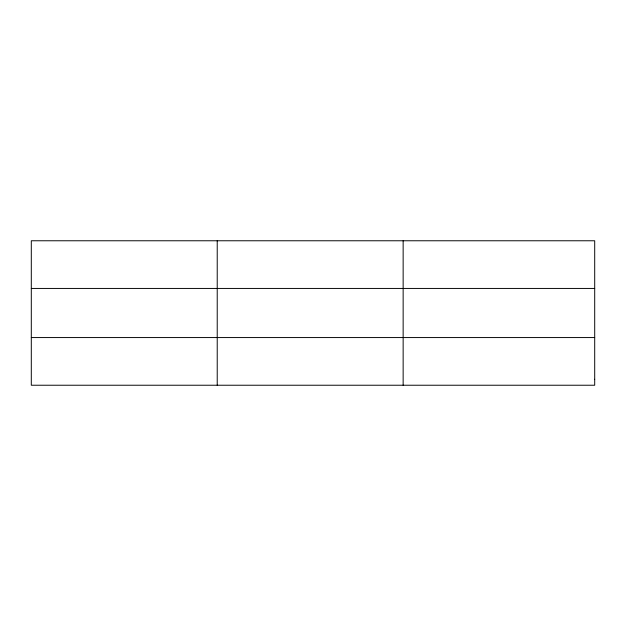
<?xml version="1.0" encoding="UTF-8"?>
<svg xmlns="http://www.w3.org/2000/svg" width="626" height="626" viewBox="0 0 626 626"><rect width="100%" height="100%" fill="white"/><g stroke="black" fill="none" stroke-linecap="round" stroke-linejoin="round"><path stroke-width="0.94" d="M217.222 385.233L217.222 240.767M403.144 385.233L403.144 240.767M31.3 288.437L594.7 288.437M31.3 337.563L594.7 337.563M594.7 379.278L594.7 385.233L31.3 385.233L31.3 240.767L594.7 240.767L594.7 379.278"/></g></svg>
